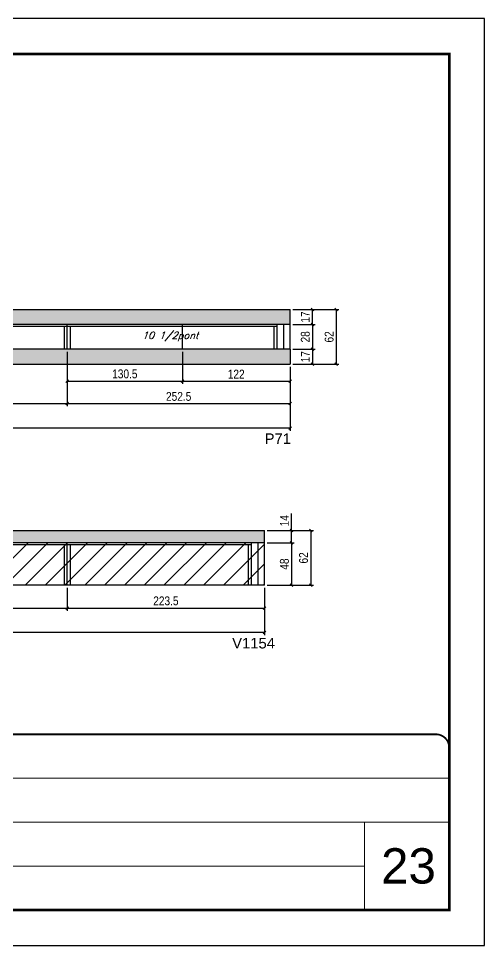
# Model space of a CAD drawing. Extents: x 3309 to 9563, y -2522 to 14608.
# Drawn here: x 7450 to 7978, y 7815 to 8865 of the extents above; entities that cross this region are included whole.
import ezdxf

# ---------------------------------------------------------------- set-up
doc = ezdxf.new("R2010")
doc.units = 0
doc.linetypes.add('CONTINUO', pattern=[0])
doc.linetypes.add('DASHED', pattern=[0.75, 0.5, -0.25])
for name, color, linetype in [('5', 5, 'Continuous'), ('COTA', 241, 'Continuous'), ('Painéis', 200, 'Continuous'), ('SARR_2.2x7', 40, 'Continuous'), ('SARR_3.5x7', 81, 'Continuous'), ('texto', 7, 'Continuous')]:
    doc.layers.add(name, color=color, linetype=linetype)
for name, color, linetype, lineweight in [('CARIMBO', 255, 'Continuous', 9), ('Folhas', 255, 'Continuous', 9), ('Hachura', 251, 'Continuous', 9), ('SARRAFO DE PRESSAO', 251, 'DASHED', 9)]:
    doc.layers.add(name, color=color, linetype=linetype, lineweight=lineweight)
doc.layers.add('Laje_Perimetro', color=7, linetype='Continuous', plot=False)
doc.styles.add('ARIAL', font='arial.ttf')
doc.styles.add('COTA TECNICA', font='techl___.ttf', dxfattribs={"height": 10})
doc.styles.add('Romans', font='romans.shx')
doc.styles.get("Standard").update_dxf_attribs({"font": 'arial.ttf'})
doc.styles.add('Tecnologia', font='')
doc.styles.get('Tecnologia').set_extended_font_data('Forgotten Futurist')
doc.dimstyles.new('PAINEL', dxfattribs={"dimtxt": 10, "dimasz": 3, "dimexe": 3, "dimexo": 3, "dimgap": 3, "dimtad": 1, "dimdec": 1, "dimzin": 12, "dimdsep": 46, "dimtxsty": 'COTA TECNICA', "dimblk1": 'OBLIQUE', "dimblk2": 'OBLIQUE', "dimsah": 1, "dimcen": 0.9, "dimclrd": 4, "dimclre": 4, "dimclrt": 240, "dimadec": 1, "dimazin": 3, "dimtfac": 1, "dimtdec": 1, "dimtmove": 0, "dimatfit": 3, "dimfxl": 1, "dimtolj": 1, "dimtzin": 12, "dimarcsym": 0})
pattern_1 = [(50, (-153.623, -4740.583), (5.4655401, -0.4781726), [0.5715, -6.2865]), (355, (-153.623, -4740.583), (-1.0573026, 5.7317054), [0.4572, -5.0292175]), (100.451445, (-153.1674, -4740.623), (4.4082374, 5.2535326), [0.4857003, -5.3427073]), (46.1842, (-153.623, -4739.059), (8.1323712, -1.2612698), [0.85725, -9.42975]), (96.63556, (-152.945, -4739.164), (7.122124, 7.4227837), [0.7285507, -8.0140682]), (351.18415, (-153.623, -4739.059), (7.122124, 7.4227837), [0.685799, -7.543792]), (21, (-152.861, -4739.44), (4.5484317, -3.067956), [0.5715, -6.2865]), (326, (-152.861, -4739.44), (1.8540609, 5.525639), [0.4572, -5.0292]), (71.451445, (-152.482, -4739.696), (6.4024926, 2.457683), [0.4857003, -5.3426981]), (37.5, (-153.6229, -4740.5832), (0.0926581, 2.53665117), [0, -4.96824, 0, -5.1054, 0, -5.04825]), (7.5, (-153.623, -4740.5832), (2.00458988, 3.00541724), [0, -2.91084, 0, -4.85394, 0, -1.92405]), (327.5, (-155.3221, -4740.5832), (4.06771786, -0.17186232), [0, -1.905, 0, -5.9436, 0, -7.8867]), (317.5, (-156.084, -4740.5832), (4.44387544, 0.7627947), [0, -2.4765, 0, -3.94716, 0, -5.6007])]

# ---------------------------------------------------------------- blocks, each defined once
blk = doc.blocks.new('9999999999')
at = {"color": 30, "linetype": 'CONTINUO'}
for p, q in [((98564.6, 34230.2), (98564.6, 34429.4)), ((98564.6, 34379.6), (99584, 34379.6)), ((98564.6, 34329.8), (99488, 34329.8)), ((99584, 34329.8), (99488, 34329.8)), ((99488, 34329.8), (99488, 34230.2)), ((98564.6, 34280), (99488, 34280))]:
    blk.add_line(p, q, dxfattribs=at)
at = {"color": 30, "linetype": 'CONTINUO', "const_width": 2}
blk.add_lwpolyline([(99584, 34230.2), (99584, 34414.4, 0.414214), (99569, 34429.4), (98229, 34429.4, 0.414214), (98214, 34414.4), (98214, 34245.2, 0.414214), (98229, 34230.2), (99584, 34230.2)], format="xyb", dxfattribs=at)
at = {"layer": 'Folhas'}
blk.add_lwpolyline([(98139, 34190.2), (99624, 34190.2), (99624, 35240.2), (98139, 35240.2)], close=True, dxfattribs=at)
at = {"layer": 'Folhas', "color": 30, "const_width": 3}
blk.add_lwpolyline([(98214, 34230.2), (99584, 34230.2), (99584, 35200.2), (98214, 35200.2)], close=True, dxfattribs=at)
at = {"color": 7, "linetype": 'Continuous', "ltscale": 5, "style": 'ARIAL'}
for s, height, p in [('SKR', 15.48, (98837.7, 34393.1)), ('LEAF LOEFGREN', 15.483, (98837.7, 34343.3)), ('3°PAVIMENTO', 15.483, (98837.7, 34293.5)), ('NOVA SISTEMAS CONSTRUTIVOS', 11.059, (98263.2, 34267.2)), ('LATERAIS DE VIGAS', 15.483, (98837.7, 34243.7))]:
    blk.add_text(s, height=height, dxfattribs=at).set_placement(p)
at = {"layer": 'Folhas', "color": 7, "style": 'Tecnologia', "width": 1.5}
for s, p in [('CLIENTE:', (98573.7, 34397.2)), ('OBRA:', (98573.7, 34347.3)), ('PAVIMENTO:', (98573.7, 34297.5)), ('PROJETO:', (98573.7, 34247.7))]:
    blk.add_text(s, height=14, dxfattribs=at).set_placement(p)
blk = doc.blocks.new('_Oblique')
at = {"color": 0, "linetype": 'ByBlock', "lineweight": -2}
blk.add_line((-0.5, -0.5), (0.5, 0.5), dxfattribs=at)
blk = doc.blocks.new('*D765')
at = {"layer": 'COTA', "color": 4, "linetype": 'ByBlock', "lineweight": -2, "transparency": 16777216}
for p, q in [((6773.1, 8220), (6773.1, 8166.4)), ((7728.6, 8220), (7728.6, 8166.4)), ((7728.6, 8169.4), (6773.1, 8169.4))]:
    blk.add_line(p, q, dxfattribs=at)
at = {"layer": 'Defpoints', "color": 0, "linetype": 'ByBlock', "transparency": 16777216}
for p in [(6773.1, 8223), (7728.6, 8223), (6773.1, 8169.4)]:
    blk.add_point(p, dxfattribs=at)
at = {"layer": 'COTA', "color": 4, "linetype": 'ByBlock', "lineweight": -2, "transparency": 16777216, "xscale": 3, "yscale": 3, "zscale": 3, "rotation": 180}
blk.add_blockref('_Oblique', (6773.1, 8169.4), dxfattribs=at)
at = {"layer": 'COTA', "color": 4, "linetype": 'ByBlock', "lineweight": -2, "transparency": 16777216, "xscale": 3, "yscale": 3, "zscale": 3}
blk.add_blockref('_Oblique', (7728.6, 8169.4), dxfattribs=at)
at = {"layer": 'COTA', "color": 240, "linetype": 'ByBlock', "transparency": 16777216, "insert": (7250.9, 8177.6), "char_height": 10, "attachment_point": 5, "style": 'COTA TECNICA'}
blk.add_mtext('\\A1;955.5', dxfattribs=at)
blk = doc.blocks.new('*D766')
at = {"layer": 'COTA', "color": 4, "lineweight": -2, "transparency": 16777216}
for p, q in [((7261.1, 8220), (7261.1, 8194.1)), ((7505.1, 8220), (7505.1, 8194.1)), ((7261.1, 8197.1), (7505.1, 8197.1))]:
    blk.add_line(p, q, dxfattribs=at)
at = {"layer": 'Defpoints', "color": 0, "transparency": 16777216}
for p in [(7261.1, 8223, 0), (7505.1, 8223, 0), (7505.1, 8197.1)]:
    blk.add_point(p, dxfattribs=at)
at = {"layer": 'COTA', "color": 4, "lineweight": -2, "transparency": 16777216, "xscale": 3, "yscale": 3, "zscale": 3, "rotation": 180}
blk.add_blockref('_Oblique', (7261.1, 8197.1), dxfattribs=at)
at = {"layer": 'COTA', "color": 4, "lineweight": -2, "transparency": 16777216, "xscale": 3, "yscale": 3, "zscale": 3}
blk.add_blockref('_Oblique', (7505.1, 8197.1), dxfattribs=at)
at = {"layer": 'COTA', "color": 240, "transparency": 16777216, "insert": (7383.1, 8205.2), "char_height": 10, "attachment_point": 5, "style": 'COTA TECNICA'}
blk.add_mtext('\\A1;244', dxfattribs=at)
blk = doc.blocks.new('*D767')
at = {"layer": 'COTA', "color": 4, "lineweight": -2, "transparency": 16777216}
for p, q in [((7505.1, 8220), (7505.1, 8194.1)), ((7728.6, 8220), (7728.6, 8194.1)), ((7505.1, 8197.1), (7728.6, 8197.1))]:
    blk.add_line(p, q, dxfattribs=at)
at = {"layer": 'Defpoints', "color": 0, "transparency": 16777216}
for p in [(7505.1, 8223, 0), (7728.6, 8223, 0), (7728.6, 8197.1)]:
    blk.add_point(p, dxfattribs=at)
at = {"layer": 'COTA', "color": 4, "lineweight": -2, "transparency": 16777216, "xscale": 3, "yscale": 3, "zscale": 3, "rotation": 180}
blk.add_blockref('_Oblique', (7505.1, 8197.1), dxfattribs=at)
at = {"layer": 'COTA', "color": 4, "lineweight": -2, "transparency": 16777216, "xscale": 3, "yscale": 3, "zscale": 3}
blk.add_blockref('_Oblique', (7728.6, 8197.1), dxfattribs=at)
at = {"layer": 'COTA', "color": 240, "transparency": 16777216, "insert": (7616.9, 8205.3), "char_height": 10, "attachment_point": 5, "style": 'COTA TECNICA'}
blk.add_mtext('\\A1;223.5', dxfattribs=at)
blk = doc.blocks.new('*D762')
at = {"layer": 'COTA', "color": 4, "lineweight": -2, "transparency": 16777216}
for p, q in [((7731.6, 8271), (7762.3, 8271)), ((7759.3, 8271), (7759.3, 8223)), ((7731.6, 8223), (7762.3, 8223))]:
    blk.add_line(p, q, dxfattribs=at)
at = {"layer": 'Defpoints', "color": 0, "transparency": 16777216}
for p in [(7728.6, 8271, 0), (7728.6, 8223, 0), (7759.3, 8223)]:
    blk.add_point(p, dxfattribs=at)
at = {"layer": 'COTA', "color": 4, "lineweight": -2, "transparency": 16777216, "xscale": 3, "yscale": 3, "zscale": 3}
for p, rotation in [((7759.3, 8271), 90), ((7759.3, 8223), 270)]:
    blk.add_blockref('_Oblique', p, dxfattribs=dict(at, rotation=rotation))
at = {"layer": 'COTA', "color": 240, "transparency": 16777216, "insert": (7751.2, 8247), "char_height": 10, "attachment_point": 5, "rotation": 90, "style": 'COTA TECNICA'}
blk.add_mtext('\\A1;48', dxfattribs=at)
blk = doc.blocks.new('*D763')
at = {"layer": 'COTA', "color": 4, "lineweight": -2, "transparency": 16777216}
for p, q in [((7759.3, 8285), (7759.3, 8304.2)), ((7731.6, 8285), (7762.3, 8285)), ((7759.3, 8271), (7759.3, 8285)), ((7731.6, 8271), (7762.3, 8271))]:
    blk.add_line(p, q, dxfattribs=at)
at = {"layer": 'Defpoints', "color": 0, "transparency": 16777216}
for p in [(7728.6, 8285, 0), (7759.3, 8285), (7728.6, 8271, 0)]:
    blk.add_point(p, dxfattribs=at)
at = {"layer": 'COTA', "color": 4, "lineweight": -2, "transparency": 16777216, "xscale": 3, "yscale": 3, "zscale": 3}
for p, rotation in [((7759.3, 8285), 90), ((7759.3, 8271), 270)]:
    blk.add_blockref('_Oblique', p, dxfattribs=dict(at, rotation=rotation))
at = {"layer": 'COTA', "color": 240, "transparency": 16777216, "insert": (7751.2, 8296.1), "char_height": 10, "attachment_point": 5, "rotation": 90, "style": 'COTA TECNICA'}
blk.add_mtext('\\A1;14', dxfattribs=at)
blk = doc.blocks.new('*D764')
at = {"layer": 'COTA', "color": 4, "lineweight": -2, "transparency": 16777216}
for p, q in [((7731.6, 8285), (7784, 8285)), ((7781, 8285), (7781, 8223)), ((7731.6, 8223), (7784, 8223))]:
    blk.add_line(p, q, dxfattribs=at)
at = {"layer": 'Defpoints', "color": 0, "transparency": 16777216}
for p in [(7728.6, 8285, 0), (7728.6, 8223, 0), (7781, 8223)]:
    blk.add_point(p, dxfattribs=at)
at = {"layer": 'COTA', "color": 4, "lineweight": -2, "transparency": 16777216, "xscale": 3, "yscale": 3, "zscale": 3}
for p, rotation in [((7781, 8285), 90), ((7781, 8223), 270)]:
    blk.add_blockref('_Oblique', p, dxfattribs=dict(at, rotation=rotation))
at = {"layer": 'COTA', "color": 240, "transparency": 16777216, "insert": (7772.9, 8254), "char_height": 10, "attachment_point": 5, "rotation": 90, "style": 'COTA TECNICA'}
blk.add_mtext('\\A1;62', dxfattribs=at)
blk = doc.blocks.new('*D769')
at = {"layer": 'COTA', "color": 4, "linetype": 'ByBlock', "lineweight": -2, "transparency": 16777216}
for p, q in [((6773.1, 8470.4), (6773.1, 8398.1)), ((7757.6, 8470.4), (7757.6, 8398.1)), ((7757.6, 8401.1), (6773.1, 8401.1))]:
    blk.add_line(p, q, dxfattribs=at)
at = {"layer": 'Defpoints', "color": 0, "linetype": 'ByBlock', "transparency": 16777216}
for p in [(6773.1, 8473.4), (7757.6, 8473.4), (6773.1, 8401.1)]:
    blk.add_point(p, dxfattribs=at)
at = {"layer": 'COTA', "color": 4, "linetype": 'ByBlock', "lineweight": -2, "transparency": 16777216, "xscale": 3, "yscale": 3, "zscale": 3, "rotation": 180}
blk.add_blockref('_Oblique', (6773.1, 8401.1), dxfattribs=at)
at = {"layer": 'COTA', "color": 4, "linetype": 'ByBlock', "lineweight": -2, "transparency": 16777216, "xscale": 3, "yscale": 3, "zscale": 3}
blk.add_blockref('_Oblique', (7757.6, 8401.1), dxfattribs=at)
at = {"layer": 'COTA', "color": 240, "linetype": 'ByBlock', "transparency": 16777216, "insert": (7265.4, 8409.2), "char_height": 10, "attachment_point": 5, "style": 'COTA TECNICA'}
blk.add_mtext('\\A1;984.5', dxfattribs=at)
blk = doc.blocks.new('*D771')
at = {"layer": 'COTA', "color": 4, "lineweight": -2, "transparency": 16777216}
for p, q in [((7760.6, 8535.4), (7813, 8535.4)), ((7810, 8535.4), (7810, 8473.4)), ((7760.6, 8473.4), (7813, 8473.4))]:
    blk.add_line(p, q, dxfattribs=at)
at = {"layer": 'Defpoints', "color": 0, "transparency": 16777216}
for p in [(7757.6, 8535.4, 0), (7757.6, 8473.4, 0), (7810, 8473.4)]:
    blk.add_point(p, dxfattribs=at)
at = {"layer": 'COTA', "color": 4, "lineweight": -2, "transparency": 16777216, "xscale": 3, "yscale": 3, "zscale": 3}
for p, rotation in [((7810, 8535.4), 90), ((7810, 8473.4), 270)]:
    blk.add_blockref('_Oblique', p, dxfattribs=dict(at, rotation=rotation))
at = {"layer": 'COTA', "color": 240, "transparency": 16777216, "insert": (7801.9, 8504.4), "char_height": 10, "attachment_point": 5, "rotation": 90, "style": 'COTA TECNICA'}
blk.add_mtext('\\A1;62', dxfattribs=at)
blk = doc.blocks.new('*D772')
at = {"layer": 'COTA', "color": 4, "lineweight": -2, "transparency": 16777216}
for p, q in [((7261.1, 8487.4), (7261.1, 8425.8)), ((7505.1, 8487.4), (7505.1, 8425.8)), ((7261.1, 8428.8), (7505.1, 8428.8))]:
    blk.add_line(p, q, dxfattribs=at)
at = {"layer": 'Defpoints', "color": 0, "transparency": 16777216}
for p in [(7261.1, 8490.4, 0), (7505.1, 8490.4, 0), (7505.1, 8428.8)]:
    blk.add_point(p, dxfattribs=at)
at = {"layer": 'COTA', "color": 4, "lineweight": -2, "transparency": 16777216, "xscale": 3, "yscale": 3, "zscale": 3, "rotation": 180}
blk.add_blockref('_Oblique', (7261.1, 8428.8), dxfattribs=at)
at = {"layer": 'COTA', "color": 4, "lineweight": -2, "transparency": 16777216, "xscale": 3, "yscale": 3, "zscale": 3}
blk.add_blockref('_Oblique', (7505.1, 8428.8), dxfattribs=at)
at = {"layer": 'COTA', "color": 240, "transparency": 16777216, "insert": (7383.1, 8436.9), "char_height": 10, "attachment_point": 5, "style": 'COTA TECNICA'}
blk.add_mtext('\\A1;244', dxfattribs=at)
blk = doc.blocks.new('*D774')
at = {"layer": 'COTA', "color": 4, "lineweight": -2, "transparency": 16777216}
for p, q in [((7760.6, 8518.4), (7786, 8518.4)), ((7783, 8518.4), (7783, 8490.4)), ((7760.6, 8490.4), (7786, 8490.4))]:
    blk.add_line(p, q, dxfattribs=at)
at = {"layer": 'Defpoints', "color": 0, "transparency": 16777216}
for p in [(7757.6, 8518.4, 0), (7757.6, 8490.4, 0), (7783, 8490.4)]:
    blk.add_point(p, dxfattribs=at)
at = {"layer": 'COTA', "color": 4, "lineweight": -2, "transparency": 16777216, "xscale": 3, "yscale": 3, "zscale": 3}
for p, rotation in [((7783, 8518.4), 90), ((7783, 8490.4), 270)]:
    blk.add_blockref('_Oblique', p, dxfattribs=dict(at, rotation=rotation))
at = {"layer": 'COTA', "color": 240, "transparency": 16777216, "insert": (7774.9, 8504.4), "char_height": 10, "attachment_point": 5, "rotation": 90, "style": 'COTA TECNICA'}
blk.add_mtext('\\A1;28', dxfattribs=at)
blk = doc.blocks.new('*D775')
at = {"layer": 'COTA', "color": 4, "lineweight": -2, "transparency": 16777216}
for p, q in [((7760.6, 8535.4), (7786, 8535.4)), ((7783, 8518.4), (7783, 8535.4)), ((7760.6, 8518.4), (7786, 8518.4))]:
    blk.add_line(p, q, dxfattribs=at)
at = {"layer": 'Defpoints', "color": 0, "transparency": 16777216}
for p in [(7757.6, 8535.4, 0), (7783, 8535.4), (7757.6, 8518.4, 0)]:
    blk.add_point(p, dxfattribs=at)
at = {"layer": 'COTA', "color": 4, "lineweight": -2, "transparency": 16777216, "xscale": 3, "yscale": 3, "zscale": 3}
for p, rotation in [((7783, 8535.4), 90), ((7783, 8518.4), 270)]:
    blk.add_blockref('_Oblique', p, dxfattribs=dict(at, rotation=rotation))
at = {"layer": 'COTA', "color": 240, "transparency": 16777216, "insert": (7774.9, 8526.9), "char_height": 10, "attachment_point": 5, "rotation": 90, "style": 'COTA TECNICA'}
blk.add_mtext('\\A1;17', dxfattribs=at)
blk = doc.blocks.new('*D773')
at = {"layer": 'COTA', "color": 4, "lineweight": -2, "transparency": 16777216}
for p, q in [((7505.1, 8487.4), (7505.1, 8425.8)), ((7757.6, 8470.4), (7757.6, 8425.8)), ((7505.1, 8428.8), (7757.6, 8428.8))]:
    blk.add_line(p, q, dxfattribs=at)
at = {"layer": 'Defpoints', "color": 0, "transparency": 16777216}
for p in [(7505.1, 8490.4, 0), (7757.6, 8473.4, 0), (7757.6, 8428.8)]:
    blk.add_point(p, dxfattribs=at)
at = {"layer": 'COTA', "color": 4, "lineweight": -2, "transparency": 16777216, "xscale": 3, "yscale": 3, "zscale": 3, "rotation": 180}
blk.add_blockref('_Oblique', (7505.1, 8428.8), dxfattribs=at)
at = {"layer": 'COTA', "color": 4, "lineweight": -2, "transparency": 16777216, "xscale": 3, "yscale": 3, "zscale": 3}
blk.add_blockref('_Oblique', (7757.6, 8428.8), dxfattribs=at)
at = {"layer": 'COTA', "color": 240, "transparency": 16777216, "insert": (7631.4, 8436.9), "char_height": 10, "attachment_point": 5, "style": 'COTA TECNICA'}
blk.add_mtext('\\A1;252.5', dxfattribs=at)
blk = doc.blocks.new('*D776')
at = {"layer": 'COTA', "color": 4, "lineweight": -2, "transparency": 16777216}
for p, q in [((7760.6, 8490.4), (7786, 8490.4)), ((7783, 8490.4), (7783, 8473.4)), ((7760.6, 8473.4), (7786, 8473.4))]:
    blk.add_line(p, q, dxfattribs=at)
at = {"layer": 'Defpoints', "color": 0, "transparency": 16777216}
for p in [(7757.6, 8490.4, 0), (7757.6, 8473.4, 0), (7783, 8473.4)]:
    blk.add_point(p, dxfattribs=at)
at = {"layer": 'COTA', "color": 4, "lineweight": -2, "transparency": 16777216, "xscale": 3, "yscale": 3, "zscale": 3}
for p, rotation in [((7783, 8490.4), 90), ((7783, 8473.4), 270)]:
    blk.add_blockref('_Oblique', p, dxfattribs=dict(at, rotation=rotation))
at = {"layer": 'COTA', "color": 240, "transparency": 16777216, "insert": (7774.9, 8481.9), "char_height": 10, "attachment_point": 5, "rotation": 90, "style": 'COTA TECNICA'}
blk.add_mtext('\\A1;17', dxfattribs=at)
blk = doc.blocks.new('*D777')
at = {"layer": 'COTA', "color": 4, "lineweight": -2, "transparency": 16777216}
for p, q in [((7505.1, 8487.4), (7505.1, 8451.1)), ((7635.6, 8487.4), (7635.6, 8451.1)), ((7505.1, 8454.1), (7635.6, 8454.1))]:
    blk.add_line(p, q, dxfattribs=at)
at = {"layer": 'Defpoints', "color": 0, "transparency": 16777216}
for p in [(7505.1, 8490.4, 0), (7635.6, 8490.4, 0), (7635.6, 8454.1)]:
    blk.add_point(p, dxfattribs=at)
at = {"layer": 'COTA', "color": 4, "lineweight": -2, "transparency": 16777216, "xscale": 3, "yscale": 3, "zscale": 3, "rotation": 180}
blk.add_blockref('_Oblique', (7505.1, 8454.1), dxfattribs=at)
at = {"layer": 'COTA', "color": 4, "lineweight": -2, "transparency": 16777216, "xscale": 3, "yscale": 3, "zscale": 3}
blk.add_blockref('_Oblique', (7635.6, 8454.1), dxfattribs=at)
at = {"layer": 'COTA', "color": 240, "transparency": 16777216, "insert": (7570.4, 8462.4), "char_height": 10, "attachment_point": 5, "style": 'COTA TECNICA'}
blk.add_mtext('\\A1;130.5', dxfattribs=at)
blk = doc.blocks.new('*D778')
at = {"layer": 'COTA', "color": 4, "lineweight": -2, "transparency": 16777216}
for p, q in [((7635.6, 8487.4), (7635.6, 8451.1)), ((7757.6, 8470.4), (7757.6, 8451.1)), ((7635.6, 8454.1), (7757.6, 8454.1))]:
    blk.add_line(p, q, dxfattribs=at)
at = {"layer": 'Defpoints', "color": 0, "transparency": 16777216}
for p in [(7635.6, 8490.4, 0), (7757.6, 8473.4, 0), (7757.6, 8454.1)]:
    blk.add_point(p, dxfattribs=at)
at = {"layer": 'COTA', "color": 4, "lineweight": -2, "transparency": 16777216, "xscale": 3, "yscale": 3, "zscale": 3, "rotation": 180}
blk.add_blockref('_Oblique', (7635.6, 8454.1), dxfattribs=at)
at = {"layer": 'COTA', "color": 4, "lineweight": -2, "transparency": 16777216, "xscale": 3, "yscale": 3, "zscale": 3}
blk.add_blockref('_Oblique', (7757.6, 8454.1), dxfattribs=at)
at = {"layer": 'COTA', "color": 240, "transparency": 16777216, "insert": (7696.6, 8462.2), "char_height": 10, "attachment_point": 5, "style": 'COTA TECNICA'}
blk.add_mtext('\\A1;122', dxfattribs=at)

msp = doc.modelspace()

# ---------------------------------------------------------------- hatches: boundary and pattern name
at = {"layer": 'COTA'}
h = msp.add_hatch(dxfattribs=at)
h.set_pattern_fill('AR-CONC', color=256, scale=0.03)
h.set_pattern_definition(pattern_1)
h.paths.add_polyline_path([(6773.12, 8535.42), (6773.12, 8518.42), (7757.62, 8518.42), (7757.62, 8535.42)])
h = msp.add_hatch(dxfattribs=at)
h.set_pattern_fill('AR-CONC', color=256, scale=0.03)
h.set_pattern_definition(pattern_1)
h.paths.add_polyline_path([(6773.12, 8473.42), (6773.12, 8490.42), (7757.62, 8490.42), (7757.62, 8473.42)])
h = msp.add_hatch(dxfattribs=at)
h.set_pattern_fill('AR-CONC', color=256, scale=0.03)
h.set_pattern_definition([(50, (-153.623, -4990.9696), (5.4655401, -0.4781726), [0.5715, -6.2865]), (355, (-153.623, -4990.9696), (-1.0573026, 5.7317054), [0.4572, -5.0292175]), (100.451445, (-153.1674, -4991.0095), (4.4082374, 5.2535326), [0.4857003, -5.3427073]), (46.1842, (-153.623, -4989.4456), (8.1323712, -1.2612698), [0.85725, -9.42975]), (96.63556, (-152.945, -4989.551), (7.122124, 7.4227837), [0.7285507, -8.0140682]), (351.18415, (-153.623, -4989.446), (7.122124, 7.4227837), [0.685799, -7.543792]), (21, (-152.861, -4989.8266), (4.5484317, -3.067956), [0.5715, -6.2865]), (326, (-152.861, -4989.8266), (1.8540609, 5.525639), [0.4572, -5.0292]), (71.451445, (-152.482, -4990.0823), (6.4024926, 2.457683), [0.4857003, -5.3426981]), (37.5, (-153.6229, -4990.9696), (0.0926581, 2.53665117), [0, -4.96824, 0, -5.1054, 0, -5.04825]), (7.5, (-153.623, -4990.9696), (2.00458988, 3.00541724), [0, -2.91084, 0, -4.85394, 0, -1.92405]), (327.5, (-155.3221, -4990.9696), (4.06771786, -0.17186232), [0, -1.905, 0, -5.9436, 0, -7.8867]), (317.5, (-156.084, -4990.9696), (4.44387544, 0.7627947), [0, -2.4765, 0, -3.94716, 0, -5.6007])])
h.paths.add_polyline_path([(6773.12, 8285.04), (6773.12, 8271.04), (7728.62, 8271.04), (7728.62, 8285.04)])
at = {"layer": 'Hachura', "linetype": 'ByBlock'}
h = msp.add_hatch(dxfattribs=at)
h.set_pattern_fill('ANSI31', color=256, scale=5)
h.set_pattern_definition([(45, (3048.153, -317.32), (-11.22532, 11.22532), [])])
h.paths.add_polyline_path([(6773.12, 8271.04), (6773.12, 8223.04), (7017.12, 8223.04), (7017.12, 8271.04)])
h.paths.add_polyline_path([(7261.12, 8223.04), (7261.12, 8271.04), (7017.12, 8271.04), (7017.12, 8223.04)])
h.paths.add_polyline_path([(7505.12, 8223.04), (7505.12, 8271.04), (7261.12, 8271.04), (7261.12, 8223.04)])
h.paths.add_polyline_path([(7728.62, 8223.04), (7728.62, 8271.04), (7505.12, 8271.04), (7505.12, 8223.04)])

# ---------------------------------------------------------------- linework, layer by layer
at = {"layer": 'COTA'}
for p, q in [((6773.12, 8535.42, 0), (7757.62, 8535.42, 0)), ((7757.62, 8518.42, 0), (7757.62, 8535.42, 0)), ((7757.62, 8490.42, 0), (7757.62, 8473.42, 0)), ((6773.12, 8473.42, 0), (7757.62, 8473.42, 0)), ((6773.12, 8285.04, 0), (7728.62, 8285.04, 0)), ((7728.62, 8271.04, 0), (7728.62, 8285.04, 0))]:
    msp.add_line(p, q, dxfattribs=at)
at = {"layer": 'Laje_Perimetro'}
msp.add_lwpolyline([(7977.87, 8864.98), (6492.87, 8864.98), (6492.87, 7814.98), (7977.87, 7814.98)], close=True, dxfattribs=at)
at = {"layer": 'Painéis', "linetype": 'ByBlock'}
for p, q in [((7757.62, 8518.42, 0), (6773.12, 8518.42, 0)), ((7505.12, 8490.42, 0), (7505.12, 8518.42, 0)), ((7635.62, 8490.42, 0), (7635.62, 8518.42, 0)), ((7757.62, 8490.42, 0), (7757.62, 8518.42, 0)), ((7757.62, 8490.42, 0), (6773.12, 8490.42, 0)), ((7728.62, 8271.04, 0), (6773.12, 8271.04, 0)), ((7505.12, 8223.04, 0), (7505.12, 8271.04, 0)), ((7728.62, 8223.04, 0), (7728.62, 8271.04, 0)), ((7728.62, 8223.04, 0), (6773.12, 8223.04, 0))]:
    msp.add_line(p, q, dxfattribs=at)
at = {"layer": 'SARR_2.2x7', "linetype": 'Continuous'}
for p, q in [((7505.12, 8516.22, 0), (7261.12, 8516.22, 0)), ((7742.62, 8516.22, 0), (7505.12, 8516.22, 0)), ((7750.62, 8490.42, 0), (7750.62, 8518.42, 0)), ((7505.12, 8268.84, 0), (7261.12, 8268.84, 0)), ((7713.62, 8268.84, 0), (7505.12, 8268.84, 0)), ((7721.62, 8223.04, 0), (7721.62, 8271.04, 0))]:
    msp.add_line(p, q, dxfattribs=at)
at = {"layer": 'SARR_3.5x7'}
for p, q in [((7501.62, 8516.22, 0), (7501.62, 8490.42, 0)), ((7508.62, 8516.22, 0), (7508.62, 8490.42, 0)), ((7739.12, 8516.22, 0), (7739.12, 8490.42, 0)), ((7742.62, 8518.42, 0), (7742.62, 8490.42, 0)), ((7501.62, 8268.84, 0), (7501.62, 8223.04, 0)), ((7508.62, 8268.84, 0), (7508.62, 8223.04, 0)), ((7710.12, 8268.84, 0), (7710.12, 8223.04, 0)), ((7713.62, 8271.04, 0), (7713.62, 8223.04, 0))]:
    msp.add_line(p, q, dxfattribs=at)

# ---------------------------------------------------------------- block references
at = {"layer": 'SARRAFO DE PRESSAO', "color": 6, "linetype": 'ByBlock'}
msp.add_blockref('9999999999', (-91646.11, -26375.22), dxfattribs=at)

# ---------------------------------------------------------------- texts
at = {"layer": '5', "linetype": 'Continuous'}
for s, rotation, p in [('P71', 0.00004, (7728.79, 8383.07, 0)), ('V1154', 359.99996, (7692.02, 8151.4, 0))]:
    msp.add_text(s, height=12, rotation=rotation, dxfattribs=at).set_placement(p)
at = {"layer": 'CARIMBO', "style": 'ARIAL'}
msp.add_text('23', height=40, dxfattribs=at).set_placement((7860.73, 7885.13))
at = {"layer": 'texto', "color": 2, "insert": (7621.87, 8504.76, 0), "char_height": 8, "attachment_point": 5, "style": 'Romans'}
msp.add_mtext('{\\Q19;\\C256;10 1/2pont}', dxfattribs=at)

# ---------------------------------------------------------------- dimensions: what is measured, and where the dimension line sits
at = {"layer": 'COTA'}
for base, p1, p2, picture, middle in [((7809.97, 8473.42), (7757.62, 8535.42, 0), (7757.62, 8473.42, 0), '*D771', (7801.87, 8504.42)), ((7783, 8535.42), (7757.62, 8518.42, 0), (7757.62, 8535.42, 0), '*D775', (7774.92, 8526.92)), ((7783, 8490.42), (7757.62, 8518.42, 0), (7757.62, 8490.42, 0), '*D774', (7774.9, 8504.42)), ((7783, 8473.42), (7757.62, 8490.42, 0), (7757.62, 8473.42, 0), '*D776', (7774.92, 8481.92)), ((7759.32, 8285.04), (7728.62, 8271.04, 0), (7728.62, 8285.04, 0), '*D763', (7751.25, 8296.1)), ((7781.01, 8223.04), (7728.62, 8285.04, 0), (7728.62, 8223.04, 0), '*D764', (7772.91, 8254.04)), ((7759.32, 8223.04), (7728.62, 8271.04, 0), (7728.62, 8223.04, 0), '*D762', (7751.22, 8247.04))]:
    dim = msp.add_linear_dim(base=base, p1=p1, p2=p2, angle=90, dimstyle='PAINEL', dxfattribs=at)
    dim.commit()
    dim.dimension.update_dxf_attribs({"geometry": picture, "text_midpoint": middle})
for base, p1, p2, picture, middle in [((7505.12, 8428.79), (7261.12, 8490.42, 0), (7505.12, 8490.42, 0), '*D772', (7383.12, 8436.87)), ((7757.62, 8428.79), (7505.12, 8490.42, 0), (7757.62, 8473.42, 0), '*D773', (7631.37, 8436.9)), ((7635.62, 8454.14), (7505.12, 8490.42, 0), (7635.62, 8490.42, 0), '*D777', (7570.37, 8462.35)), ((7505.12, 8197.12), (7261.12, 8223.04, 0), (7505.12, 8223.04, 0), '*D766', (7383.12, 8205.19)), ((7728.62, 8197.12), (7505.12, 8223.04, 0), (7728.62, 8223.04, 0), '*D767', (7616.87, 8205.34))]:
    dim = msp.add_linear_dim(base=base, p1=p1, p2=p2, dimstyle='PAINEL', dxfattribs=at)
    dim.commit()
    dim.dimension.update_dxf_attribs({"geometry": picture, "text_midpoint": middle})
dim = msp.add_linear_dim(base=(7757.62, 8454.14), p1=(7635.62, 8490.42, 0), p2=(7757.62, 8473.42, 0), dimstyle='PAINEL', override={"dimtmove": 1}, dxfattribs=at)
dim.commit()
dim.dimension.update_dxf_attribs({"geometry": '*D778', "text_midpoint": (7696.62, 8462.19)})
at = {"layer": 'COTA', "linetype": 'ByBlock'}
for base, p1, p2, picture, middle in [((6773.12, 8401.08, 0), (7757.62, 8473.42, 0), (6773.12, 8473.42, 0), '*D769', (7265.37, 8409.22, 0)), ((6773.12, 8169.41, 0), (7728.62, 8223.04, 0), (6773.12, 8223.04, 0), '*D765', (7250.87, 8177.55, 0))]:
    dim = msp.add_linear_dim(base=base, p1=p1, p2=p2, angle=180, dimstyle='PAINEL', dxfattribs=at)
    dim.commit()
    dim.dimension.update_dxf_attribs({"geometry": picture, "text_midpoint": middle})

doc.saveas('drawing.dxf')
